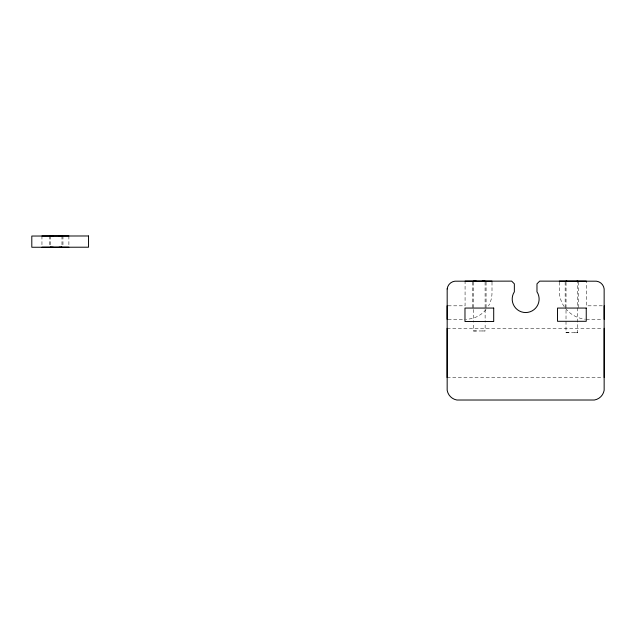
<?xml version="1.0" encoding="UTF-8"?>
<svg xmlns="http://www.w3.org/2000/svg" width="636" height="636" viewBox="0 0 636 636"><rect width="100%" height="100%" fill="white"/><g stroke="black" fill="none" stroke-linecap="round" stroke-linejoin="round"><path stroke-width="0.48" stroke-dasharray="3.18 2.39" d="M568.91 332.763L566 332.763L566.048 282.145M566 332.763L577.663 332.771L577.719 282.153M476.388 330.974L473.47 330.974L473.462 323.16M482.223 330.966L485.141 330.966L485.133 323.152M448.07 305.813L465.075 305.813L465.075 282.122M602.308 305.813L586.249 305.813L586.249 282.122M448.07 319.28L465.075 319.28M586.249 319.28L602.308 319.28M447.124 328.303L602.22 328.303M473.47 330.974L484.942 330.966M447.124 377.577L602.22 377.577M577.663 332.771L574.745 332.771M485.085 282.13L485.117 308.5M485.117 309.478L485.125 322.174M473.423 282.138L473.446 308.508M473.446 309.486L473.462 322.19M68.879 235.98L68.895 245.329M62.948 235.98L62.964 245.329M61.97 236.004L61.978 245.353M50.3 236.012L50.308 245.361M49.489 235.98L49.497 245.329M41.952 235.98L41.96 245.329M578.617 282.09L578.617 308.062M565.158 282.09L565.158 308.062M559.322 282.066L559.322 292.353A28.835 28.835 0 0 0 585.382 319.208M492.002 282.066L492.002 292.353A26.481 26.481 0 0 1 488.535 305.916M486.071 282.09L486.071 308.062M472.612 282.09L472.612 308.062M486.031 309.557A26.481 26.481 0 0 1 465.957 319.28"/><path stroke-width="0.95" d="M50.3 236.012L53.217 236.012L50.498 236.012M61.772 236.004L59.053 236.004L61.97 236.004M50.308 247.229L53.225 247.229M59.061 247.221L61.978 247.221M476.332 281.16L473.415 281.16M482.168 281.152L485.085 281.152M41.952 235.98L68.879 235.98M50.506 247.229L51.095 247.229M61.199 247.221L61.779 247.221M41.968 247.205L68.895 247.205M465.075 281.128L492.002 281.128M559.322 281.128L586.249 281.128M566.048 281.152L566.827 281.152M577.719 281.16L576.932 281.16M604.2 305.813L604.2 319.28M604.2 328.303L604.2 377.577M447.124 305.813L447.124 319.28M447.124 328.303L447.124 377.577M447.18 288.927L447.164 390.265A11.893 11.893 0 0 0 456.918 400.02L594.398 400.012A11.901 11.901 0 0 0 604.152 390.265L604.144 288.927A8.825 8.825 0 0 0 596.401 281.192L539.67 281.128L536.975 283.823L536.975 291.845L538.016 293.737A13.467 13.467 0 0 1 525.662 312.546A13.467 13.467 0 0 1 513.308 293.737L514.349 291.845L514.349 283.823L511.654 281.128L454.923 281.192A8.825 8.825 0 0 0 447.18 288.927M88.531 235.98L31.8 236.043L31.808 247.261L88.547 247.205L88.531 235.98M493.703 308.062L464.98 308.062L464.98 321.522L493.703 321.522L493.703 308.062M586.249 308.062L557.526 308.062L557.526 321.299L586.249 321.299L586.249 308.062"/></g></svg>
